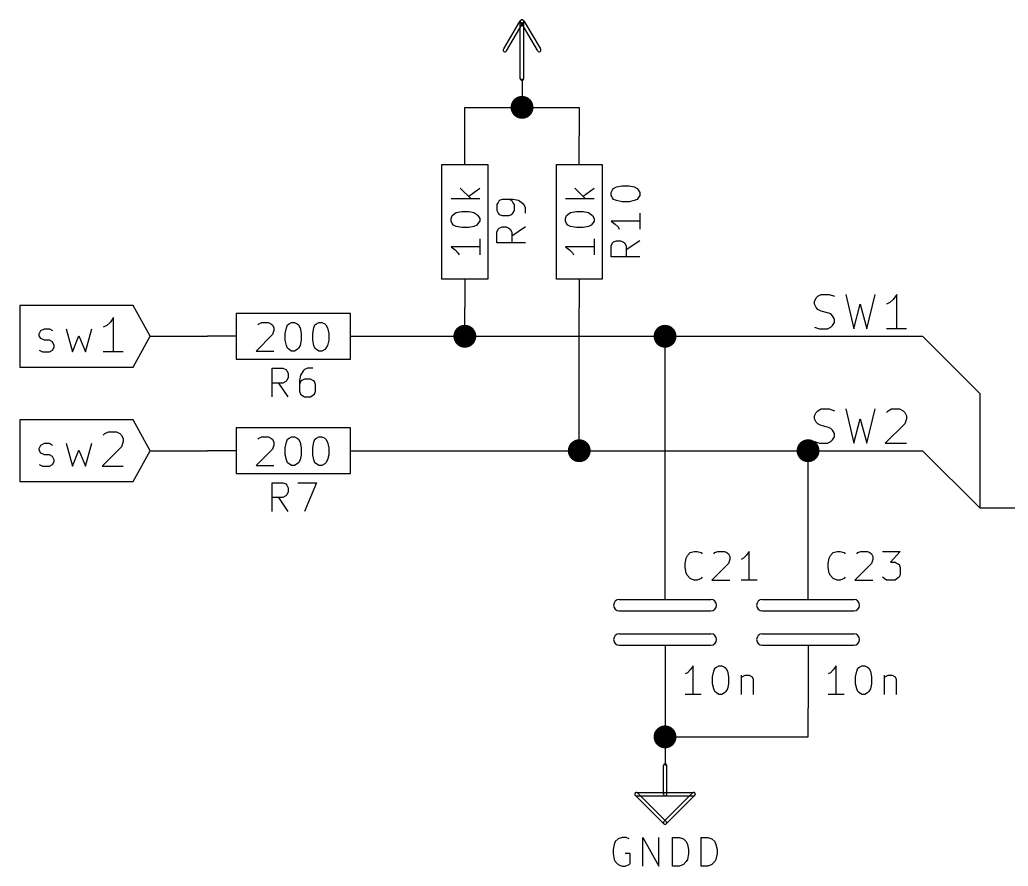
# Model space of a CAD drawing. Extents: x 10 to 287, y -200 to -10.
# Drawn here: x 196.14 to 240.03, y -134.01 to -96.44 of the extents above; entities that cross this region are included whole.
import ezdxf

# ---------------------------------------------------------------- set-up
doc = ezdxf.new("R2010")
doc.units = 0
doc.header["$MEASUREMENT"] = 0
doc.layers.add('BLACK', color=7, linetype='CONTINUOUS')
doc.layers.add('WHITE', color=7, linetype='CONTINUOUS')

msp = doc.modelspace()

# ---------------------------------------------------------------- linework, layer by layer
at = {"layer": 'Black'}
for p, q in [((217.627, -97.7392), (218.364, -96.4946)), ((218.364, -99.06), (218.364, -96.52)), ((218.516, -96.4946), (219.253, -97.7392)), ((218.516, -99.06), (218.516, -96.52)), ((217.754, -97.8154), (218.491, -96.5708)), ((218.389, -96.5708), (219.126, -97.8154)), ((218.44, -99.06), (218.44, -100.33)), ((215.9, -101.6), (215.9, -100.33)), ((215.9, -100.33), (220.98, -100.33)), ((220.98, -100.33), (220.98, -101.6)), ((215.9, -102.87), (215.9, -101.6)), ((220.98, -102.87), (220.98, -101.6)), ((214.884, -107.95), (214.884, -102.87)), ((214.884, -102.87), (216.916, -102.87)), ((216.916, -102.87), (216.916, -107.95)), ((219.964, -107.95), (219.964, -102.87)), ((219.964, -102.87), (221.996, -102.87)), ((221.996, -102.87), (221.996, -107.95)), ((215.697, -103.911), (216.179, -104.394)), ((216.078, -104.267), (216.56, -103.911)), ((220.777, -103.911), (221.259, -104.394)), ((221.158, -104.267), (221.64, -103.911)), ((216.56, -104.394), (215.29, -104.394)), ((221.64, -104.394), (220.37, -104.394)), ((215.29, -105.258), (215.341, -105.131)), ((215.29, -105.385), (215.29, -105.258)), ((215.341, -105.131), (215.392, -105.08)), ((215.392, -105.08), (215.519, -105.004)), ((215.519, -105.004), (215.773, -104.953)), ((215.773, -104.953), (216.078, -104.953)), ((216.078, -104.953), (216.306, -105.004)), ((216.306, -105.004), (216.433, -105.08)), ((216.433, -105.08), (216.484, -105.131)), ((216.484, -105.131), (216.56, -105.258)), ((216.56, -105.258), (216.56, -105.385)), ((220.37, -105.258), (220.421, -105.131)), ((220.37, -105.385), (220.37, -105.258)), ((220.421, -105.131), (220.472, -105.08)), ((220.472, -105.08), (220.599, -105.004)), ((220.599, -105.004), (220.853, -104.953)), ((220.853, -104.953), (221.158, -104.953)), ((221.158, -104.953), (221.386, -105.004)), ((221.386, -105.004), (221.513, -105.08)), ((221.513, -105.08), (221.564, -105.131)), ((221.564, -105.131), (221.64, -105.258)), ((221.64, -105.258), (221.64, -105.385)), ((215.341, -105.486), (215.29, -105.385)), ((215.392, -105.562), (215.341, -105.486)), ((215.519, -105.613), (215.392, -105.562)), ((215.773, -105.664), (215.519, -105.613)), ((216.078, -105.664), (215.773, -105.664)), ((216.306, -105.613), (216.078, -105.664)), ((216.433, -105.562), (216.306, -105.613)), ((216.484, -105.486), (216.433, -105.562)), ((216.56, -105.385), (216.484, -105.486)), ((220.421, -105.486), (220.37, -105.385)), ((220.472, -105.562), (220.421, -105.486)), ((220.599, -105.613), (220.472, -105.562)), ((220.853, -105.664), (220.599, -105.613)), ((221.158, -105.664), (220.853, -105.664)), ((221.386, -105.613), (221.158, -105.664)), ((221.513, -105.562), (221.386, -105.613)), ((221.564, -105.486), (221.513, -105.562)), ((221.64, -105.385), (221.564, -105.486)), ((216.56, -106.172), (216.56, -106.883)), ((221.64, -106.172), (221.64, -106.883)), ((216.56, -106.528), (215.29, -106.528)), ((215.29, -106.528), (215.468, -106.655)), ((221.64, -106.528), (220.37, -106.528)), ((220.37, -106.528), (220.548, -106.655)), ((215.468, -106.655), (215.595, -106.782)), ((215.595, -106.782), (215.646, -106.883)), ((220.548, -106.655), (220.675, -106.782)), ((220.675, -106.782), (220.726, -106.883)), ((216.916, -107.95), (214.884, -107.95)), ((215.9, -107.95), (215.9, -109.22)), ((221.996, -107.95), (219.964, -107.95)), ((220.98, -107.95), (220.98, -109.22)), ((201.168, -109.118), (196.139, -109.118)), ((196.139, -109.118), (196.139, -110.49)), ((201.93, -110.49), (201.168, -109.118)), ((215.9, -110.49), (215.9, -109.22)), ((220.98, -115.57), (220.98, -109.22)), ((200.304, -109.652), (200.152, -109.88)), ((200.304, -111.176), (200.304, -109.652)), ((205.74, -109.474), (205.74, -111.506)), ((210.82, -109.474), (205.74, -109.474)), ((210.82, -111.506), (210.82, -109.474)), ((200, -110.007), (199.847, -110.084)), ((200.152, -109.88), (200, -110.007)), ((206.705, -109.982), (206.756, -109.931)), ((206.756, -109.931), (206.883, -109.88)), ((206.883, -109.88), (207.188, -109.88)), ((207.188, -109.88), (207.289, -109.931)), ((207.289, -109.931), (207.366, -109.982)), ((207.366, -109.982), (207.416, -110.109)), ((207.416, -110.109), (207.416, -110.236)), ((207.924, -110.363), (207.975, -110.109)), ((207.975, -110.109), (208.026, -109.982)), ((208.026, -109.982), (208.102, -109.931)), ((208.102, -109.931), (208.204, -109.88)), ((208.204, -109.88), (208.331, -109.88)), ((208.331, -109.88), (208.458, -109.931)), ((208.458, -109.931), (208.509, -109.982)), ((208.509, -109.982), (208.585, -110.109)), ((208.585, -110.109), (208.636, -110.363)), ((209.144, -110.363), (209.194, -110.109)), ((209.194, -110.109), (209.245, -109.982)), ((209.245, -109.982), (209.321, -109.931)), ((209.321, -109.931), (209.423, -109.88)), ((209.423, -109.88), (209.55, -109.88)), ((209.55, -109.88), (209.677, -109.931)), ((209.677, -109.931), (209.728, -109.982)), ((209.728, -109.982), (209.804, -110.109)), ((209.804, -110.109), (209.855, -110.363)), ((196.139, -110.49), (196.139, -111.862)), ((197.002, -110.388), (197.079, -110.236)), ((197.002, -110.465), (197.002, -110.388)), ((197.079, -110.592), (197.002, -110.465)), ((197.079, -110.236), (197.231, -110.16)), ((197.231, -110.668), (197.079, -110.592)), ((197.231, -110.16), (197.46, -110.16)), ((197.46, -110.16), (197.587, -110.236)), ((198.196, -110.16), (198.476, -111.176)), ((198.476, -111.176), (198.755, -110.465)), ((198.755, -110.465), (199.06, -111.176)), ((199.06, -111.176), (199.339, -110.16)), ((201.168, -111.862), (201.93, -110.49)), ((201.93, -110.49), (204.47, -110.49)), ((205.74, -110.49), (204.47, -110.49)), ((207.366, -110.414), (206.629, -111.15)), ((207.416, -110.236), (207.366, -110.414)), ((207.924, -110.668), (207.924, -110.363)), ((208.636, -110.363), (208.636, -110.668)), ((209.144, -110.668), (209.144, -110.363)), ((209.855, -110.363), (209.855, -110.668)), ((210.82, -110.49), (212.09, -110.49)), ((212.09, -110.49), (236.22, -110.49)), ((224.79, -119.38), (224.79, -110.49)), ((236.22, -110.49), (238.76, -113.03)), ((197.46, -110.668), (197.231, -110.668)), ((197.587, -110.744), (197.46, -110.668)), ((197.663, -110.896), (197.587, -110.744)), ((197.587, -111.1), (197.663, -110.973)), ((197.663, -110.973), (197.663, -110.896)), ((207.975, -110.896), (207.924, -110.668)), ((208.026, -111.023), (207.975, -110.896)), ((208.102, -111.074), (208.026, -111.023)), ((208.509, -111.023), (208.458, -111.074)), ((208.585, -110.896), (208.509, -111.023)), ((208.636, -110.668), (208.585, -110.896)), ((209.194, -110.896), (209.144, -110.668)), ((209.245, -111.023), (209.194, -110.896)), ((209.321, -111.074), (209.245, -111.023)), ((209.728, -111.023), (209.677, -111.074)), ((209.804, -110.896), (209.728, -111.023)), ((209.855, -110.668), (209.804, -110.896)), ((197.002, -111.1), (197.155, -111.176)), ((197.155, -111.176), (197.46, -111.176)), ((197.46, -111.176), (197.587, -111.1)), ((200.736, -111.176), (199.847, -111.176)), ((206.629, -111.15), (207.416, -111.15)), ((208.204, -111.15), (208.102, -111.074)), ((208.331, -111.15), (208.204, -111.15)), ((208.458, -111.074), (208.331, -111.15)), ((209.423, -111.15), (209.321, -111.074)), ((209.55, -111.15), (209.423, -111.15)), ((209.677, -111.074), (209.55, -111.15)), ((196.139, -111.862), (201.168, -111.862)), ((205.74, -111.506), (210.82, -111.506)), ((238.76, -113.03), (238.76, -118.11)), ((201.168, -114.198), (196.139, -114.198)), ((196.139, -114.198), (196.139, -115.57)), ((201.93, -115.57), (201.168, -114.198)), ((199.847, -114.884), (199.923, -114.808)), ((199.923, -114.808), (200.076, -114.732)), ((200.076, -114.732), (200.431, -114.732)), ((200.431, -114.732), (200.584, -114.808)), ((200.584, -114.808), (200.66, -114.884)), ((200.66, -114.884), (200.736, -115.037)), ((205.74, -114.554), (205.74, -116.586)), ((210.82, -114.554), (205.74, -114.554)), ((206.756, -115.011), (206.883, -114.96)), ((206.883, -114.96), (207.188, -114.96)), ((207.188, -114.96), (207.289, -115.011)), ((208.102, -115.011), (208.204, -114.96)), ((208.204, -114.96), (208.331, -114.96)), ((208.331, -114.96), (208.458, -115.011)), ((209.321, -115.011), (209.423, -114.96)), ((209.423, -114.96), (209.55, -114.96)), ((209.55, -114.96), (209.677, -115.011)), ((210.82, -116.586), (210.82, -114.554)), ((197.002, -115.468), (197.079, -115.316)), ((197.079, -115.316), (197.231, -115.24)), ((197.231, -115.24), (197.46, -115.24)), ((197.46, -115.24), (197.587, -115.316)), ((198.196, -115.24), (198.476, -116.256)), ((199.06, -116.256), (199.339, -115.24)), ((200.66, -115.392), (199.796, -116.256)), ((200.736, -115.164), (200.66, -115.392)), ((200.736, -115.037), (200.736, -115.164)), ((206.705, -115.062), (206.756, -115.011)), ((207.289, -115.011), (207.366, -115.062)), ((207.366, -115.062), (207.416, -115.189)), ((207.416, -115.316), (207.366, -115.494)), ((207.416, -115.189), (207.416, -115.316)), ((207.924, -115.443), (207.975, -115.189)), ((207.975, -115.189), (208.026, -115.062)), ((208.026, -115.062), (208.102, -115.011)), ((208.458, -115.011), (208.509, -115.062)), ((208.509, -115.062), (208.585, -115.189)), ((208.585, -115.189), (208.636, -115.443)), ((209.144, -115.443), (209.194, -115.189)), ((209.194, -115.189), (209.245, -115.062)), ((209.245, -115.062), (209.321, -115.011)), ((209.677, -115.011), (209.728, -115.062)), ((209.728, -115.062), (209.804, -115.189)), ((209.804, -115.189), (209.855, -115.443)), ((196.139, -115.57), (196.139, -116.942)), ((197.002, -115.545), (197.002, -115.468)), ((197.079, -115.672), (197.002, -115.545)), ((197.231, -115.748), (197.079, -115.672)), ((197.46, -115.748), (197.231, -115.748)), ((197.587, -115.824), (197.46, -115.748)), ((197.663, -115.976), (197.587, -115.824)), ((198.476, -116.256), (198.755, -115.545)), ((198.755, -115.545), (199.06, -116.256)), ((201.168, -116.942), (201.93, -115.57)), ((201.93, -115.57), (204.47, -115.57)), ((205.74, -115.57), (204.47, -115.57)), ((207.366, -115.494), (206.629, -116.23)), ((207.924, -115.748), (207.924, -115.443)), ((207.975, -115.976), (207.924, -115.748)), ((208.636, -115.748), (208.585, -115.976)), ((208.636, -115.443), (208.636, -115.748)), ((209.144, -115.748), (209.144, -115.443)), ((209.194, -115.976), (209.144, -115.748)), ((209.855, -115.748), (209.804, -115.976)), ((209.855, -115.443), (209.855, -115.748)), ((210.82, -115.57), (212.09, -115.57)), ((212.09, -115.57), (236.22, -115.57)), ((231.14, -119.38), (231.14, -115.57)), ((236.22, -115.57), (238.76, -118.11)), ((197.002, -116.18), (197.155, -116.256)), ((197.155, -116.256), (197.46, -116.256)), ((197.46, -116.256), (197.587, -116.18)), ((197.587, -116.18), (197.663, -116.053)), ((197.663, -116.053), (197.663, -115.976)), ((199.796, -116.256), (200.736, -116.256)), ((206.629, -116.23), (207.416, -116.23)), ((208.026, -116.103), (207.975, -115.976)), ((208.102, -116.154), (208.026, -116.103)), ((208.204, -116.23), (208.102, -116.154)), ((208.331, -116.23), (208.204, -116.23)), ((208.458, -116.154), (208.331, -116.23)), ((208.509, -116.103), (208.458, -116.154)), ((208.585, -115.976), (208.509, -116.103)), ((209.245, -116.103), (209.194, -115.976)), ((209.321, -116.154), (209.245, -116.103)), ((209.423, -116.23), (209.321, -116.154)), ((209.55, -116.23), (209.423, -116.23)), ((209.677, -116.154), (209.55, -116.23)), ((209.728, -116.103), (209.677, -116.154)), ((209.804, -115.976), (209.728, -116.103)), ((205.74, -116.586), (210.82, -116.586)), ((196.139, -116.942), (201.168, -116.942)), ((238.76, -118.11), (247.65, -118.11)), ((224.79, -122.174), (224.79, -119.38)), ((231.14, -122.174), (231.14, -119.38)), ((222.758, -122.174), (226.822, -122.174)), ((229.108, -122.174), (233.172, -122.174)), ((222.758, -122.682), (226.822, -122.682)), ((229.108, -122.682), (233.172, -122.682)), ((222.758, -123.698), (226.822, -123.698)), ((229.108, -123.698), (233.172, -123.698)), ((222.758, -124.206), (226.822, -124.206)), ((224.79, -124.206), (224.79, -127)), ((229.108, -124.206), (233.172, -124.206)), ((231.14, -124.206), (231.14, -127)), ((225.781, -125.425), (225.679, -125.476)), ((225.908, -125.298), (225.781, -125.425)), ((226.035, -125.12), (225.908, -125.298)), ((226.035, -126.39), (226.035, -125.12)), ((226.898, -125.603), (226.949, -125.349)), ((226.949, -125.349), (227, -125.222)), ((227, -125.222), (227.076, -125.171)), ((227.076, -125.171), (227.178, -125.12)), ((227.178, -125.12), (227.305, -125.12)), ((227.305, -125.12), (227.432, -125.171)), ((227.432, -125.171), (227.482, -125.222)), ((227.482, -125.222), (227.559, -125.349)), ((227.559, -125.349), (227.609, -125.603)), ((232.131, -125.425), (232.029, -125.476)), ((232.258, -125.298), (232.131, -125.425)), ((232.385, -125.12), (232.258, -125.298)), ((232.385, -126.39), (232.385, -125.12)), ((233.248, -125.603), (233.299, -125.349)), ((233.299, -125.349), (233.35, -125.222)), ((233.35, -125.222), (233.426, -125.171)), ((233.426, -125.171), (233.528, -125.12)), ((233.528, -125.12), (233.655, -125.12)), ((233.655, -125.12), (233.782, -125.171)), ((233.782, -125.171), (233.832, -125.222)), ((233.832, -125.222), (233.909, -125.349)), ((233.909, -125.349), (233.959, -125.603)), ((226.898, -125.908), (226.898, -125.603)), ((226.949, -126.136), (226.898, -125.908)), ((227.609, -125.908), (227.559, -126.136)), ((227.609, -125.603), (227.609, -125.908)), ((228.168, -125.527), (228.168, -126.39)), ((228.168, -125.654), (228.219, -125.603)), ((228.219, -125.603), (228.346, -125.527)), ((228.346, -125.527), (228.524, -125.527)), ((228.524, -125.527), (228.651, -125.603)), ((228.651, -125.603), (228.702, -125.705)), ((228.702, -125.705), (228.702, -126.39)), ((233.248, -125.908), (233.248, -125.603)), ((233.299, -126.136), (233.248, -125.908)), ((233.959, -125.908), (233.909, -126.136)), ((233.959, -125.603), (233.959, -125.908)), ((234.518, -125.527), (234.518, -126.39)), ((234.518, -125.654), (234.569, -125.603)), ((234.569, -125.603), (234.696, -125.527)), ((234.696, -125.527), (234.874, -125.527)), ((234.874, -125.527), (235.001, -125.603)), ((235.001, -125.603), (235.052, -125.705)), ((235.052, -125.705), (235.052, -126.39)), ((226.39, -126.39), (225.679, -126.39)), ((227, -126.263), (226.949, -126.136)), ((227.076, -126.314), (227, -126.263)), ((227.178, -126.39), (227.076, -126.314)), ((227.305, -126.39), (227.178, -126.39)), ((227.432, -126.314), (227.305, -126.39)), ((227.482, -126.263), (227.432, -126.314)), ((227.559, -126.136), (227.482, -126.263)), ((232.74, -126.39), (232.029, -126.39)), ((233.35, -126.263), (233.299, -126.136)), ((233.426, -126.314), (233.35, -126.263)), ((233.528, -126.39), (233.426, -126.314)), ((233.655, -126.39), (233.528, -126.39)), ((233.782, -126.314), (233.655, -126.39)), ((233.832, -126.263), (233.782, -126.314)), ((233.909, -126.136), (233.832, -126.263)), ((224.79, -127), (224.79, -129.54)), ((231.14, -128.27), (231.14, -127)), ((224.79, -128.27), (231.14, -128.27)), ((224.714, -130.81), (224.714, -129.54)), ((224.866, -130.81), (224.866, -129.54)), ((223.52, -130.734), (224.79, -130.734)), ((224.841, -132.029), (223.571, -130.759)), ((226.009, -130.759), (224.739, -132.029)), ((224.79, -130.734), (226.06, -130.734)), ((224.739, -132.131), (223.469, -130.861)), ((223.52, -130.886), (224.79, -130.886)), ((224.79, -130.886), (226.06, -130.886)), ((226.111, -130.861), (224.841, -132.131)), ((222.58, -132.918), (222.529, -133.045)), ((222.707, -132.791), (222.58, -132.918)), ((222.885, -132.74), (222.707, -132.791)), ((223.063, -132.74), (222.885, -132.74)), ((223.19, -132.791), (223.063, -132.74)), ((223.799, -134.01), (223.799, -132.74)), ((223.799, -132.74), (224.511, -134.01)), ((224.511, -134.01), (224.511, -132.74)), ((225.12, -134.01), (225.12, -132.74)), ((225.12, -132.74), (225.425, -132.74)), ((225.425, -132.74), (225.603, -132.791)), ((225.603, -132.791), (225.73, -132.918)), ((225.73, -132.918), (225.781, -133.045)), ((226.39, -134.01), (226.39, -132.74)), ((226.39, -132.74), (226.695, -132.74)), ((226.695, -132.74), (226.873, -132.791)), ((226.873, -132.791), (227, -132.918)), ((227, -132.918), (227.051, -133.045)), ((222.529, -133.045), (222.479, -133.274)), ((222.479, -133.274), (222.479, -133.452)), ((225.781, -133.045), (225.831, -133.274)), ((225.831, -133.274), (225.831, -133.452)), ((227.051, -133.045), (227.101, -133.274)), ((227.101, -133.274), (227.101, -133.452)), ((222.479, -133.452), (222.529, -133.706)), ((222.529, -133.706), (222.58, -133.807)), ((222.58, -133.807), (222.707, -133.934)), ((223.241, -133.452), (223.012, -133.452)), ((223.241, -133.883), (223.241, -133.452)), ((225.73, -133.807), (225.603, -133.934)), ((225.781, -133.706), (225.73, -133.807)), ((225.831, -133.452), (225.781, -133.706)), ((227, -133.807), (226.873, -133.934)), ((227.051, -133.706), (227, -133.807)), ((227.101, -133.452), (227.051, -133.706)), ((222.707, -133.934), (222.885, -134.01)), ((222.885, -134.01), (223.012, -134.01)), ((223.012, -134.01), (223.19, -133.934)), ((223.19, -133.934), (223.241, -133.883)), ((225.425, -134.01), (225.12, -134.01)), ((225.603, -133.934), (225.425, -134.01)), ((226.695, -134.01), (226.39, -134.01)), ((226.873, -133.934), (226.695, -134.01))]:
    msp.add_line(p, q, dxfattribs=at)
at = {"layer": 'Black', "const_width": 0.508}
for points in [[(218.186, -100.33, 1), (218.694, -100.33, 1)], [(215.646, -110.49, 1), (216.154, -110.49, 1)], [(224.536, -110.49, 1), (225.044, -110.49, 1)], [(220.726, -115.57, 1), (221.234, -115.57, 1)], [(230.886, -115.57, 1), (231.394, -115.57, 1)], [(224.536, -128.27, 1), (225.044, -128.27, 1)]]:
    msp.add_lwpolyline(points, format="xyb", close=True, dxfattribs=at)
at = {"layer": 'Black'}
for centre, radius, start, end in [((218.44, -96.52), 0.0762, 360, 540), ((218.44, -96.52), 0.0762, 30.9638, 210.964), ((218.44, -96.52), 0.0762, 329.036, 509.036), ((217.678, -97.79), 0.0762, 149.036, 329.036), ((219.202, -97.79), 0.0762, 210.964, 390.964), ((218.44, -99.06), 0.0762, 180, 360), ((222.758, -122.428), 0.254, 90, 270), ((226.822, -122.428), 0.254, 270, 450), ((229.108, -122.428), 0.254, 90, 270), ((233.172, -122.428), 0.254, 270, 450), ((222.758, -123.952), 0.254, 90, 270), ((226.822, -123.952), 0.254, 270, 450), ((229.108, -123.952), 0.254, 90, 270), ((233.172, -123.952), 0.254, 270, 450), ((224.79, -129.54), 0.0762, 360, 540), ((223.52, -130.81), 0.0762, 405, 585), ((223.52, -130.81), 0.0762, 90, 270), ((224.79, -130.81), 0.0762, 90, 270), ((224.79, -130.81), 0.0762, 270, 450), ((226.06, -130.81), 0.0762, 315, 495), ((226.06, -130.81), 0.0762, 270, 450), ((224.79, -130.81), 0.0762, 180, 360), ((224.79, -132.08), 0.0762, 495, 675), ((224.79, -132.08), 0.0762, 225, 405)]:
    msp.add_arc(centre, radius, start, end, dxfattribs=at)
at = {"layer": 'White'}
for p, q in [((222.402, -104.115), (222.453, -103.988)), ((222.453, -103.988), (222.504, -103.937)), ((222.504, -103.937), (222.631, -103.861)), ((222.631, -103.861), (222.885, -103.81)), ((222.885, -103.81), (223.19, -103.81)), ((223.19, -103.81), (223.418, -103.861)), ((223.418, -103.861), (223.545, -103.937)), ((223.545, -103.937), (223.596, -103.988)), ((223.596, -103.988), (223.672, -104.115)), ((217.551, -104.419), (217.424, -104.47)), ((218.034, -104.419), (217.551, -104.419)), ((217.983, -104.47), (217.856, -104.419)), ((218.288, -104.47), (218.034, -104.419)), ((222.402, -104.242), (222.402, -104.115)), ((222.453, -104.343), (222.402, -104.242)), ((222.504, -104.419), (222.453, -104.343)), ((222.631, -104.47), (222.504, -104.419)), ((223.545, -104.419), (223.418, -104.47)), ((223.596, -104.343), (223.545, -104.419)), ((223.672, -104.242), (223.596, -104.343)), ((223.672, -104.115), (223.672, -104.242)), ((217.373, -104.546), (217.322, -104.648)), ((217.322, -104.648), (217.322, -104.902)), ((217.424, -104.47), (217.373, -104.546)), ((218.034, -104.546), (217.983, -104.47)), ((218.11, -104.648), (218.034, -104.546)), ((218.11, -104.902), (218.11, -104.648)), ((218.465, -104.597), (218.288, -104.47)), ((218.516, -104.648), (218.465, -104.597)), ((218.592, -104.775), (218.516, -104.648)), ((218.592, -105.029), (218.592, -104.775)), ((222.885, -104.521), (222.631, -104.47)), ((223.19, -104.521), (222.885, -104.521)), ((223.418, -104.47), (223.19, -104.521)), ((217.322, -104.902), (217.373, -105.029)), ((217.373, -105.029), (217.424, -105.08)), ((217.424, -105.08), (217.551, -105.131)), ((217.551, -105.131), (217.856, -105.131)), ((217.856, -105.131), (217.983, -105.08)), ((217.983, -105.08), (218.034, -105.029)), ((218.034, -105.029), (218.11, -104.902)), ((223.672, -105.029), (223.672, -105.74)), ((217.322, -105.867), (217.373, -105.74)), ((217.373, -105.74), (217.424, -105.689)), ((217.424, -105.689), (217.551, -105.639)), ((217.551, -105.639), (217.729, -105.639)), ((217.729, -105.639), (217.856, -105.689)), ((217.856, -105.689), (217.907, -105.74)), ((217.907, -105.74), (217.983, -105.867)), ((218.592, -105.639), (217.983, -106.045)), ((223.672, -105.385), (222.402, -105.385)), ((222.402, -105.385), (222.58, -105.512)), ((222.58, -105.512), (222.707, -105.639)), ((222.707, -105.639), (222.758, -105.74)), ((217.322, -106.35), (217.322, -105.867)), ((217.983, -105.867), (217.983, -106.35)), ((218.592, -106.35), (217.322, -106.35)), ((222.402, -106.477), (222.453, -106.35)), ((222.402, -106.959), (222.402, -106.477)), ((222.453, -106.35), (222.504, -106.299)), ((222.504, -106.299), (222.631, -106.248)), ((222.631, -106.248), (222.809, -106.248)), ((222.809, -106.248), (222.936, -106.299)), ((222.936, -106.299), (222.987, -106.35)), ((222.987, -106.35), (223.063, -106.477)), ((223.672, -106.248), (223.063, -106.655)), ((223.063, -106.477), (223.063, -106.959)), ((223.672, -106.959), (222.402, -106.959)), ((231.419, -108.941), (231.496, -108.788)), ((231.496, -108.788), (231.572, -108.712)), ((231.572, -108.712), (231.724, -108.636)), ((231.724, -108.636), (232.08, -108.636)), ((232.08, -108.636), (232.308, -108.712)), ((232.816, -108.636), (233.172, -110.16)), ((233.756, -110.16), (234.112, -108.636)), ((235.077, -108.636), (234.925, -108.864)), ((235.077, -110.16), (235.077, -108.636)), ((231.419, -109.068), (231.419, -108.941)), ((231.496, -109.22), (231.419, -109.068)), ((231.572, -109.296), (231.496, -109.22)), ((233.172, -110.16), (233.451, -109.068)), ((233.451, -109.068), (233.756, -110.16)), ((234.772, -108.991), (234.62, -109.068)), ((234.925, -108.864), (234.772, -108.991)), ((231.724, -109.372), (231.572, -109.296)), ((232.004, -109.449), (231.724, -109.372)), ((232.156, -109.499), (232.004, -109.449)), ((232.232, -109.576), (232.156, -109.499)), ((232.308, -109.728), (232.232, -109.576)), ((231.419, -110.084), (231.648, -110.16)), ((232.004, -110.16), (232.156, -110.084)), ((232.156, -110.084), (232.232, -110.007)), ((232.232, -110.007), (232.308, -109.88)), ((232.308, -109.88), (232.308, -109.728)), ((231.648, -110.16), (232.004, -110.16)), ((235.509, -110.16), (234.62, -110.16)), ((207.34, -113.182), (207.34, -111.912)), ((207.34, -111.912), (207.823, -111.912)), ((207.823, -111.912), (207.95, -111.963)), ((208.915, -111.912), (208.788, -111.963)), ((209.144, -111.912), (208.915, -111.912)), ((207.95, -111.963), (208.001, -112.014)), ((208.001, -112.014), (208.051, -112.141)), ((208.051, -112.319), (208.001, -112.446)), ((208.051, -112.141), (208.051, -112.319)), ((208.61, -112.217), (208.559, -112.446)), ((208.737, -112.014), (208.61, -112.217)), ((208.788, -111.963), (208.737, -112.014)), ((207.823, -112.573), (207.34, -112.573)), ((208.051, -113.182), (207.645, -112.573)), ((207.95, -112.497), (207.823, -112.573)), ((208.001, -112.446), (207.95, -112.497)), ((208.559, -112.446), (208.559, -112.928)), ((208.61, -112.497), (208.559, -112.624)), ((208.661, -112.446), (208.61, -112.497)), ((208.788, -112.395), (208.661, -112.446)), ((209.042, -112.395), (208.788, -112.395)), ((209.144, -112.446), (209.042, -112.395)), ((209.22, -112.497), (209.144, -112.446)), ((209.271, -112.624), (209.22, -112.497)), ((209.271, -112.928), (209.271, -112.624)), ((208.559, -112.928), (208.61, -113.055)), ((208.61, -113.055), (208.661, -113.106)), ((208.661, -113.106), (208.788, -113.182)), ((208.788, -113.182), (209.042, -113.182)), ((209.042, -113.182), (209.144, -113.106)), ((209.144, -113.106), (209.22, -113.055)), ((209.22, -113.055), (209.271, -112.928)), ((231.419, -114.021), (231.496, -113.868)), ((231.419, -114.148), (231.419, -114.021)), ((231.496, -113.868), (231.572, -113.792)), ((231.572, -113.792), (231.724, -113.716)), ((231.724, -113.716), (232.08, -113.716)), ((232.08, -113.716), (232.308, -113.792)), ((232.816, -113.716), (233.172, -115.24)), ((233.756, -115.24), (234.112, -113.716)), ((234.62, -113.868), (234.696, -113.792)), ((234.696, -113.792), (234.848, -113.716)), ((234.848, -113.716), (235.204, -113.716)), ((235.204, -113.716), (235.356, -113.792)), ((235.356, -113.792), (235.433, -113.868)), ((235.433, -113.868), (235.509, -114.021)), ((235.509, -114.021), (235.509, -114.148)), ((231.496, -114.3), (231.419, -114.148)), ((231.572, -114.376), (231.496, -114.3)), ((231.724, -114.452), (231.572, -114.376)), ((232.004, -114.529), (231.724, -114.452)), ((232.156, -114.579), (232.004, -114.529)), ((233.172, -115.24), (233.451, -114.148)), ((233.451, -114.148), (233.756, -115.24)), ((235.433, -114.376), (234.569, -115.24)), ((235.509, -114.148), (235.433, -114.376)), ((232.232, -114.656), (232.156, -114.579)), ((232.308, -114.808), (232.232, -114.656)), ((232.232, -115.087), (232.308, -114.96)), ((232.308, -114.96), (232.308, -114.808)), ((231.419, -115.164), (231.648, -115.24)), ((231.648, -115.24), (232.004, -115.24)), ((232.004, -115.24), (232.156, -115.164)), ((232.156, -115.164), (232.232, -115.087)), ((234.569, -115.24), (235.509, -115.24)), ((207.34, -118.262), (207.34, -116.992)), ((207.34, -116.992), (207.823, -116.992)), ((207.823, -116.992), (207.95, -117.043)), ((207.95, -117.043), (208.001, -117.094)), ((208.001, -117.094), (208.051, -117.221)), ((208.483, -116.992), (209.321, -116.992)), ((209.321, -116.992), (208.788, -118.262)), ((207.95, -117.577), (207.823, -117.653)), ((208.001, -117.526), (207.95, -117.577)), ((208.051, -117.399), (208.001, -117.526)), ((208.051, -117.221), (208.051, -117.399)), ((207.823, -117.653), (207.34, -117.653)), ((208.051, -118.262), (207.645, -117.653)), ((225.73, -120.345), (225.781, -120.218)), ((225.781, -120.218), (225.908, -120.091)), ((225.908, -120.091), (226.085, -120.04)), ((226.085, -120.04), (226.212, -120.04)), ((226.212, -120.04), (226.39, -120.091)), ((226.39, -120.091), (226.441, -120.142)), ((226.949, -120.142), (227, -120.091)), ((227, -120.091), (227.127, -120.04)), ((227.127, -120.04), (227.432, -120.04)), ((227.432, -120.04), (227.533, -120.091)), ((227.533, -120.091), (227.609, -120.142)), ((227.609, -120.142), (227.66, -120.269)), ((228.397, -120.218), (228.27, -120.345)), ((228.524, -120.04), (228.397, -120.218)), ((228.524, -121.31), (228.524, -120.04)), ((232.08, -120.345), (232.131, -120.218)), ((232.131, -120.218), (232.258, -120.091)), ((232.258, -120.091), (232.435, -120.04)), ((232.435, -120.04), (232.562, -120.04)), ((232.562, -120.04), (232.74, -120.091)), ((232.74, -120.091), (232.791, -120.142)), ((233.299, -120.142), (233.35, -120.091)), ((233.35, -120.091), (233.477, -120.04)), ((233.477, -120.04), (233.782, -120.04)), ((233.782, -120.04), (233.883, -120.091)), ((233.883, -120.091), (233.959, -120.142)), ((233.959, -120.142), (234.01, -120.269)), ((234.442, -120.04), (235.229, -120.04)), ((235.229, -120.04), (234.798, -120.523)), ((225.679, -120.574), (225.73, -120.345)), ((225.679, -120.752), (225.679, -120.574)), ((227.609, -120.574), (226.873, -121.31)), ((227.66, -120.396), (227.609, -120.574)), ((227.66, -120.269), (227.66, -120.396)), ((228.27, -120.345), (228.168, -120.396)), ((232.029, -120.574), (232.08, -120.345)), ((232.029, -120.752), (232.029, -120.574)), ((233.959, -120.574), (233.223, -121.31)), ((234.01, -120.396), (233.959, -120.574)), ((234.01, -120.269), (234.01, -120.396)), ((234.798, -120.523), (235.001, -120.523)), ((235.001, -120.523), (235.102, -120.574)), ((235.102, -120.574), (235.179, -120.625)), ((235.179, -120.625), (235.229, -120.752)), ((225.73, -121.006), (225.679, -120.752)), ((225.781, -121.107), (225.73, -121.006)), ((225.908, -121.234), (225.781, -121.107)), ((232.08, -121.006), (232.029, -120.752)), ((232.131, -121.107), (232.08, -121.006)), ((232.258, -121.234), (232.131, -121.107)), ((235.229, -121.056), (235.179, -121.183)), ((235.229, -120.752), (235.229, -121.056)), ((226.085, -121.31), (225.908, -121.234)), ((226.212, -121.31), (226.085, -121.31)), ((226.39, -121.234), (226.212, -121.31)), ((226.441, -121.183), (226.39, -121.234)), ((226.873, -121.31), (227.66, -121.31)), ((228.879, -121.31), (228.168, -121.31)), ((232.435, -121.31), (232.258, -121.234)), ((232.562, -121.31), (232.435, -121.31)), ((232.74, -121.234), (232.562, -121.31)), ((232.791, -121.183), (232.74, -121.234)), ((233.223, -121.31), (234.01, -121.31)), ((234.518, -121.234), (234.442, -121.183)), ((234.62, -121.31), (234.518, -121.234)), ((235.001, -121.31), (234.62, -121.31)), ((235.102, -121.234), (235.001, -121.31)), ((235.179, -121.183), (235.102, -121.234))]:
    msp.add_line(p, q, dxfattribs=at)

doc.saveas('drawing.dxf')
